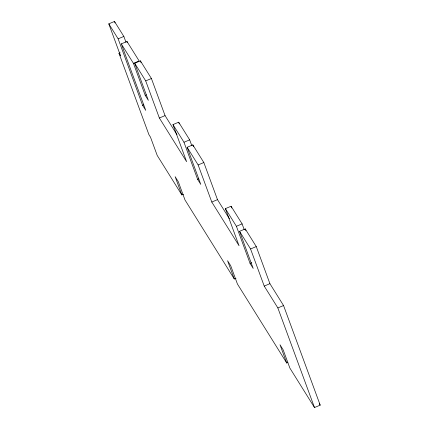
<?xml version="1.0" encoding="UTF-8"?>
<svg xmlns="http://www.w3.org/2000/svg" width="429" height="429" viewBox="0 0 429 429"><rect width="100%" height="100%" fill="white"/><g stroke="black" fill="none" stroke-linecap="round" stroke-linejoin="round"><path stroke-width="0.64" d="M120.125 52.815L118.989 53.298L120.56 55.818L108.8 23.852L114.495 21.45L123.847 36.438L126.029 42.374M108.8 23.852L118.147 38.835L123.847 36.438M121.294 43.881L126.995 41.479L139.141 60.95L133.44 63.347L121.294 43.881L145.763 110.387L142.616 105.341L118.147 38.835M133.44 63.347L145.206 95.318L148.348 100.359L134.695 63.251L140.396 60.854L151.405 78.502L165.058 115.605L176.984 134.727M134.695 63.251L145.704 80.899L151.405 78.502M145.206 95.318L146.343 94.836M142.616 105.341L143.758 104.864M145.704 80.899L159.357 118.007L165.058 115.605M159.357 118.007L186.62 161.706L172.967 124.598L178.668 122.201L189.677 139.849L191.811 145.646M172.967 124.598L183.982 142.246L189.677 139.849M183.982 142.246L197.635 179.354L200.777 184.395L187.124 147.292L192.825 144.889L203.834 162.537L217.487 199.646L229.413 218.763M187.124 147.292L198.139 164.94L203.834 162.537M197.635 179.354L198.772 178.877M118.989 53.298L148.917 134.647L150.493 137.167L157.212 155.437L181.853 194.932L183.564 194.214M198.139 164.94L211.787 202.043L217.487 199.646M211.787 202.043L239.055 245.742L225.402 208.639L231.097 206.236L242.106 223.884L244.24 229.681M225.402 208.639L236.411 226.287L242.106 223.884M236.411 226.287L250.064 263.39L253.207 268.436L239.554 231.328L245.254 228.925L256.263 246.573L269.916 283.682L283.548 305.534L320.2 405.148L314.5 407.55L289.859 368.05L283.14 349.785L279.992 344.739L286.717 363.009L287.854 362.526M239.554 231.328L250.568 248.976L256.263 246.573M250.064 263.39L251.775 262.671M181.853 194.932L175.134 176.668L178.282 181.708L185.001 199.978L234.282 278.973L235.993 278.249M250.568 248.976L264.221 286.084L269.916 283.682M264.221 286.084L277.853 307.931L283.548 305.534M319.278 403.668L320.2 405.148M286.717 363.009L237.43 284.014L230.711 265.744L227.563 260.703L234.282 278.973M277.853 307.931L314.5 407.55M245.254 228.925L245.892 230.668M231.097 206.236L231.74 207.974M192.825 144.889L193.463 146.627M178.668 122.201L179.306 123.938M140.396 60.854L141.034 62.591M126.995 41.479L127.429 42.664M114.495 21.45L115.047 22.946"/></g></svg>
